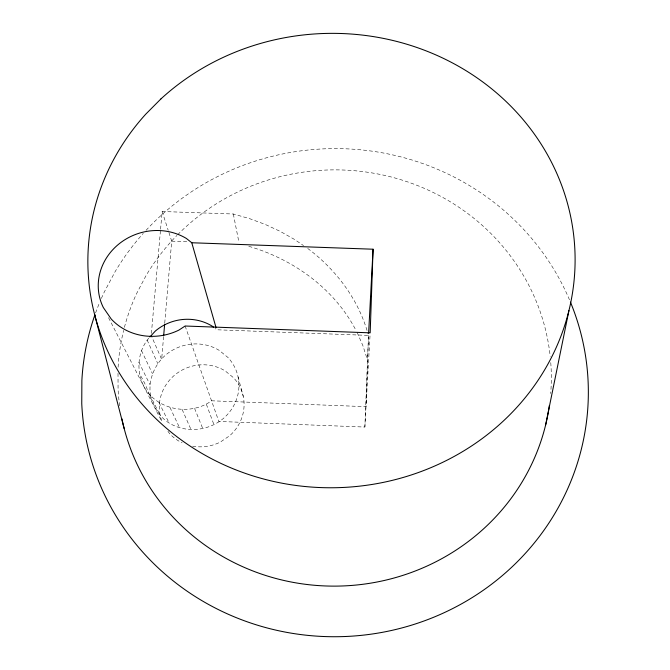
<?xml version="1.0" encoding="UTF-8"?>
<svg xmlns="http://www.w3.org/2000/svg" width="670" height="670" viewBox="0 0 670 670"><rect width="100%" height="100%" fill="white"/><g stroke="black" fill="none" stroke-linecap="round" stroke-linejoin="round"><path stroke-width="0.5" stroke-dasharray="3.35 2.51" d="M185.129 326.014L218.839 421.447L364.865 427.05L368.508 335.385L216.67 329.774L215.145 328.543M368.508 335.385L366.013 406.665L211.544 400.794C193.136 414.228 165.306 411.514 149.779 394.789C135.6 379.195 135.29 353.567 149.167 337.747M364.865 427.05L370.116 333.886M163.597 336.549L161.654 359.363L151.219 335.511M164.736 323.074L171.696 241.158L168.513 231.276M151.403 333.425L160.482 230.262M160.574 229.224L162.14 211.502L233.328 214.006L249.525 218.621L265.169 224.408L280.161 231.343L294.381 239.366L303.552 245.614M150.549 395.895C147.995 380.744 154.075 365.184 165.532 355.117A44.848 42.629 -21.5 0 1 219.241 350.393L227.909 357.445A44.848 42.629 -21.5 0 1 223.721 418.164C208.78 431.019 186.051 433.398 169.125 423.021C151.479 412.218 150.423 389.747 139.377 373.91M171.696 241.158L187.273 241.711M248.771 246.309C293.468 259.24 334.539 288.787 356.105 330.628M307.723 248.444C335.963 269.583 358.408 299.239 367.897 333.476M167.927 431.237L169.443 433.448A42.671 40.744 -22.6 0 0 182.081 442.795M108.548 317.697L161.998 421.882M149.779 394.789L160.431 415.735M158.949 402.452L169.125 423.021M138.832 362.16L149.996 384.714M141.479 350.586L152.475 373.709M170.004 407.486L179.585 427.795M147.107 339.983L157.777 363.617M182.165 409.521L191.084 429.738M357.118 332.437L362.88 345.628L367.244 359.279M194.576 408.424L202.817 428.691M206.368 404.261L213.956 424.738M162.14 211.502L168.195 230.287M238.076 376.934L243.252 396.372M233.328 214.006L238.981 242.54M118.012 373.265L118.071 389.119A216.77 208.119 -1.5 0 0 119.98 407.938M550.765 362.629A216.77 208.119 -1.5 0 1 550.681 393.55M118.104 367.235A216.77 208.119 -1.5 0 1 123.648 330.377M124.411 327.379A216.77 208.119 -1.5 0 1 136.655 293.477L145.733 276.174A216.77 208.119 -1.5 0 1 176.913 235.463M177.642 234.734A216.77 208.119 -1.5 0 1 404.755 180.942A216.77 208.119 -1.5 0 1 550.204 356.406M192.575 446.161A42.671 40.744 -22.6 0 0 220.363 442.049L229.651 435.768A42.671 40.744 -22.6 0 0 233.554 377.738L225.296 370.987A42.671 40.744 -22.6 0 0 175.18 374.664A42.671 40.744 -22.6 0 0 162.199 421.949M95.592 312.932A253.419 244.056 -1.5 0 1 99.738 302.271M101.371 298.443A253.419 244.056 -1.5 0 1 104.378 291.827L115.098 271.685A253.419 244.056 -1.5 0 1 143.254 233.395M146.035 230.338A253.419 244.056 -1.5 0 1 569.642 300.185"/><path stroke-width="1" d="M191.779 242.758L373.073 249.215L370.175 332.839L185.129 326.014L178.898 330.101A56.707 52.52 -17.7 0 1 111.22 318.995L103.339 307.555A56.707 52.52 -17.7 0 1 118.28 244.508A56.707 52.52 -17.7 0 1 186.352 238.436L191.779 242.758L216.092 327.781M368.617 333.308L373.073 249.215M163.681 335.519L164.653 324.113M545.581 425.174L568.939 310.545M149.854 337.002L155.331 331.047A47.419 44.823 -20.4 0 1 212.097 326.081L213.621 327.312M94.629 314.557L124.168 428.532M549.367 405.459A216.77 208.119 -1.5 0 1 341.114 586.016A216.77 208.119 -1.5 0 1 121.898 418.758M570.446 302.111A253.419 244.056 -1.5 0 1 387.897 631.24A253.419 244.056 -1.5 0 1 81.757 403.608L81.874 380.384A253.419 244.056 -1.5 0 1 94.897 314.892M160.934 98.9L145.742 114.176A243.629 227.189 -1.5 0 0 280.529 482.911A243.629 227.189 -1.5 0 0 565.455 196.452A243.629 227.189 -1.5 0 0 160.934 98.9"/></g></svg>
